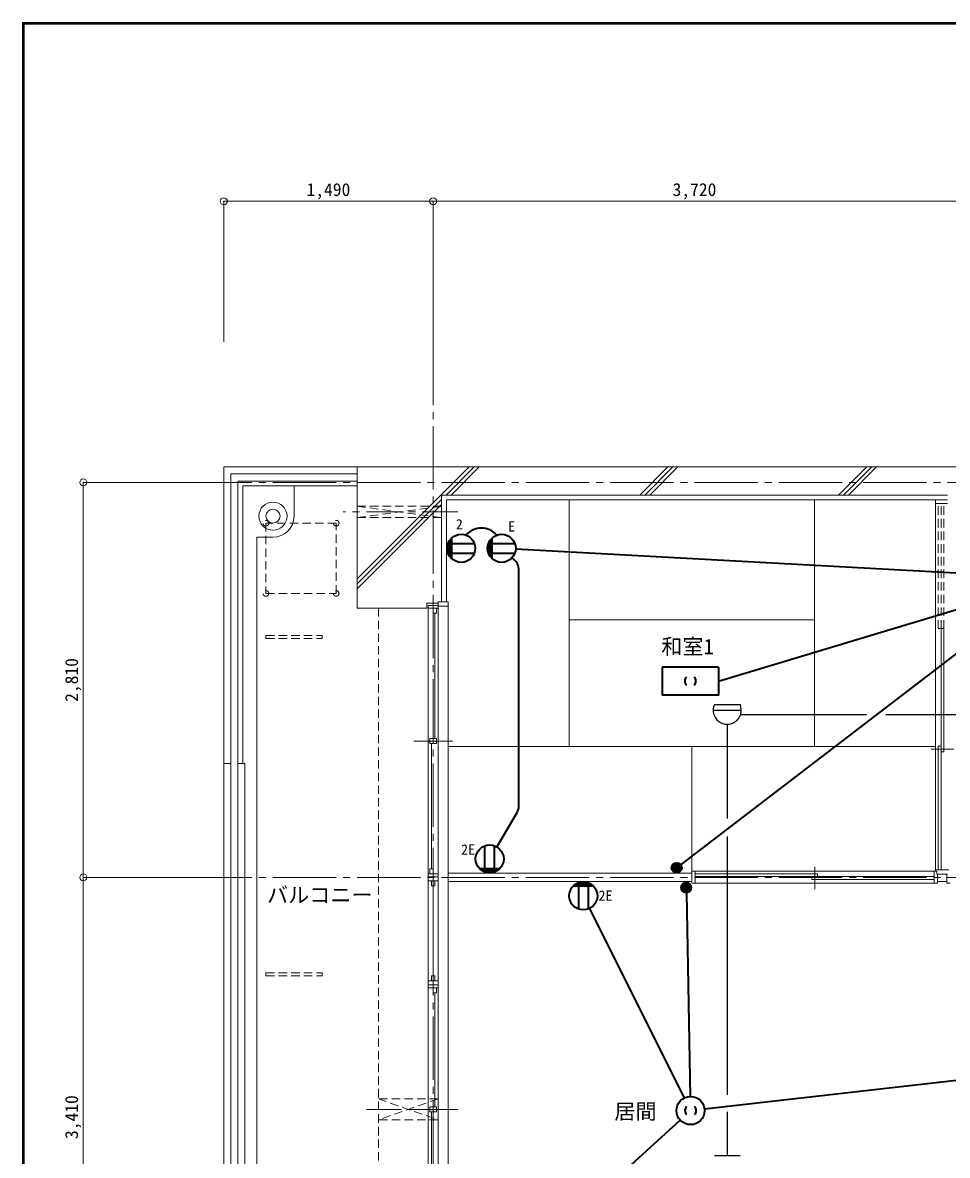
# Model space of a CAD drawing. Units: millimetres at full size, sheet at 1:50. Extents: x -9674 to 9699, y -6794 to 6791.
# Drawn here: x -9674 to -3093, y -1267 to 6791 of the extents above; entities that cross this region are included whole.
import ezdxf
from ezdxf.enums import TextEntityAlignment as Align

# ---------------------------------------------------------------- set-up
doc = ezdxf.new("R2010")
doc.units = ezdxf.units.MM
doc.header["$LTSCALE"] = 50
doc.header["$PDMODE"] = 32
doc.header["$PDSIZE"] = 50
for name, pattern in [('CHAIN1', [8, 5, -1, 1, -1]), ('CHAIN2', [12, 9, -1, 1, -1]), ('DASHED1', [1.8, 1.2, -0.6])]:
    doc.linetypes.add(name, pattern=pattern)
for name, color, linetype, lineweight in [('0-0_図面枠', 7, 'Continuous', 9), ('1-0_芯', 134, 'DASHED1', 9), ('1-1_躯体', 134, 'Continuous', 9), ('1-2_間仕切', 134, 'Continuous', 9), ('1-3_建具', 134, 'Continuous', 9), ('1-4_仕上げ', 134, 'Continuous', 9), ('1-6_ﾊﾞﾙｺﾆｰ・階段', 134, 'Continuous', 9), ('1-7_その他', 134, 'DASHED1', 9), ('1-8_ハッチ', 134, 'Continuous', 9), ('1-B_寸法', 134, 'Continuous', 9), ('1-C_梁', 134, 'DASHED1', 9), ('2-0_芯', 2, 'Continuous', 35), ('3-3', 1, 'Continuous', 25)]:
    doc.layers.add(name, color=color, linetype=linetype, lineweight=lineweight)
doc.layers.add('1-A_文字', color=134, linetype='Continuous')
doc.styles.add('ＭＳ ゴシック', font='')
doc.styles.get('ＭＳ ゴシック').set_extended_font_data('MS Gothic')

msp = doc.modelspace()

# ---------------------------------------------------------------- linework, layer by layer
at = {"layer": '0-0_図面枠'}
for p, q in [((-9673.92, 6791.43), (-9673.92, -6793.93)), ((-9672.16, 6789.66), (-9672.16, -6792.16)), ((9697.16, 6789.66), (-9672.16, 6789.66)), ((-9670.4, 6787.9), (-9670.4, -6790.4)), ((9695.4, 6787.9), (-9670.4, 6787.9)), ((-9668.64, -6788.64), (-9668.64, 6786.14)), ((-9668.64, 6786.14), (9693.64, 6786.14)), ((-9666.87, 6784.38), (-9666.87, -6786.88)), ((9691.87, 6784.38), (-9666.87, 6784.38)), ((-9665.11, 6782.61), (-9665.11, -6785.11)), ((9690.11, 6782.61), (-9665.11, 6782.61)), ((9688.35, 6780.85), (-9663.35, 6780.85)), ((-9663.35, 6780.85), (-9663.35, -6783.35))]:
    msp.add_line(p, q, dxfattribs=at)
msp.add_lwpolyline([(9698.92, -6793.93), (9698.92, 6791.43), (-9673.92, 6791.43)], dxfattribs=at)
at = {"layer": '1-0_芯', "linetype": 'CHAIN2'}
for p, q in [((-6752.5, 4520.51), (-6752.5, -3699.49)), ((-8492.5, 3520.51), (8517.5, 3520.51)), ((-8492.5, 710.51), (3087.5, 710.51))]:
    msp.add_line(p, q, dxfattribs=at)
at = {"layer": '1-1_躯体'}
for p, q in [((-6692.5, 3430.51), (-6692.5, 2670.51)), ((-3092.5, 3430.51), (-6692.5, 3430.51)), ((-6717.5, 2660.51), (-6797.5, 2660.51)), ((-6797.5, 2660.51), (-6797.5, 2625.51)), ((-6797.5, 2625.51), (-7292.5, 2625.51))]:
    msp.add_line(p, q, dxfattribs=at)
msp.add_lwpolyline([(6707.5, 3630.51), (-7292.5, 3630.51), (-7292.5, 2625.51)], dxfattribs=at)
at = {"layer": '1-2_間仕切'}
for p, q in [((-6645.5, 740.51), (-4912.5, 740.51)), ((-6645.5, 680.51), (-4912.5, 680.51))]:
    msp.add_line(p, q, dxfattribs=at)
at = {"layer": '1-3_建具'}
for p, q in [((-3092.5, 3370.51), (-3177.5, 3370.51)), ((-6787.5, 2645.51), (-6787.5, 2610.51)), ((-6787.5, 2645.51), (-6717.5, 2645.51)), ((-6717.5, 2625.51), (-6787.5, 2625.51)), ((-6787.5, 2610.51), (-6787.5, 750.51)), ((-6752.5, 2590.51), (-6752.5, 2625.51)), ((-6728.5, 2590.51), (-6752.5, 2590.51)), ((-6740.5, 2590.51), (-6740.5, 1698.01)), ((-6728.5, 2590.51), (-6728.5, 2625.51)), ((-6717.5, 2610.51), (-6717.5, 2645.51)), ((-6717.5, 2610.51), (-6717.5, 750.51)), ((-6645.5, -1819.49), (-6645.5, 2640.51)), ((-3138.33, 1603.01), (-3138.33, 2480.51)), ((-3138.33, 2480.51), (-3118.33, 2480.51)), ((-3118.33, 2480.51), (-3118.33, 1603.01)), ((-6776.5, 1663.01), (-6776.5, 1698.01)), ((-6752.5, 1663.01), (-6752.5, 1698.01)), ((-6890.98, 1680.51), (-6614.02, 1680.51)), ((-6728.5, 1663.01), (-6776.5, 1663.01)), ((-6764.5, 1663.01), (-6764.5, 770.51)), ((-3048.33, 1623.01), (-3208.33, 1623.01)), ((-3138.33, 1643.01), (-3158.33, 1643.01)), ((-3158.33, 1643.01), (-3158.33, 765.51)), ((-3138.33, 765.51), (-3138.33, 1643.01)), ((-3118.33, 1603.01), (-3138.33, 1603.01)), ((-6787.5, 670.51), (-6787.5, 750.51)), ((-6717.5, 735.51), (-6787.5, 735.51)), ((-6752.5, 770.51), (-6776.5, 770.51)), ((-6776.5, 770.51), (-6776.5, 735.51)), ((-6752.5, 770.51), (-6752.5, 735.51)), ((-6717.5, 750.51), (-6717.5, 670.51)), ((-4912.5, 755.51), (-4912.5, 670.51)), ((-4887.5, 755.51), (-3187.5, 755.51)), ((-4017.5, 736.34), (-4887.5, 736.34)), ((-4037.5, 626.34), (-4037.5, 786.34)), ((-4017.5, 716.34), (-4017.5, 736.34)), ((-3187.5, 755.51), (-3187.5, 670.51)), ((-3187.5, 755.51), (-3177.5, 755.51)), ((-3177.5, 765.51), (-3082.5, 765.51)), ((-3177.5, 765.51), (-3177.5, 755.51)), ((-3167.5, 734.51), (-3092.5, 734.51)), ((-3162.5, 734.51), (-3162.5, 670.51)), ((-3097.5, 734.51), (-3097.5, 670.51)), ((-6787.5, 715.51), (-6717.5, 715.51)), ((-6717.5, 685.51), (-6787.5, 685.51)), ((-6787.5, 670.51), (-6787.5, -9.49)), ((-6764.5, 650.51), (-6764.5, 685.51)), ((-6740.5, 650.51), (-6764.5, 650.51)), ((-6752.5, 650.51), (-6752.5, 10.51)), ((-6740.5, 650.51), (-6740.5, 685.51)), ((-6717.5, 670.51), (-6717.5, -9.49)), ((-4912.5, 670.51), (-4887.5, 670.51)), ((-4887.5, 716.34), (-4017.5, 716.34)), ((-3187.5, 670.51), (-4887.5, 670.51)), ((-4057.5, 696.34), (-4057.5, 716.34)), ((-4057.5, 716.34), (-3187.5, 716.34)), ((-3187.5, 696.34), (-4057.5, 696.34)), ((-3187.5, 670.51), (-3162.5, 670.51)), ((-3162.5, 680.51), (-3097.5, 680.51)), ((-3097.5, 670.51), (-3072.5, 670.51)), ((-6740.5, 10.51), (-6764.5, 10.51)), ((-6764.5, 10.51), (-6764.5, -24.49)), ((-6740.5, 10.51), (-6740.5, -24.49)), ((-6787.5, -9.49), (-6787.5, -89.49)), ((-6717.5, -24.49), (-6787.5, -24.49)), ((-6787.5, -54.49), (-6717.5, -54.49)), ((-6717.5, -74.49), (-6787.5, -74.49)), ((-6752.5, -109.49), (-6752.5, -74.49)), ((-6728.5, -109.49), (-6728.5, -74.49)), ((-6717.5, -89.49), (-6717.5, -9.49)), ((-6787.5, -89.49), (-6787.5, -1789.49)), ((-6728.5, -109.49), (-6752.5, -109.49)), ((-6740.5, -109.49), (-6740.5, -921.99)), ((-6717.5, -89.49), (-6717.5, -1789.49)), ((-6890.98, -939.49), (-6614.02, -939.49)), ((-6776.5, -956.99), (-6776.5, -921.99)), ((-6728.5, -956.99), (-6776.5, -956.99)), ((-6764.5, -956.99), (-6764.5, -1769.49)), ((-6752.5, -956.99), (-6752.5, -921.99))]:
    msp.add_line(p, q, dxfattribs=at)
at = {"layer": '1-3_建具', "linetype": 'DASHED1'}
for p, q in [((-3158.33, 2480.51), (-3158.33, 3370.51)), ((-3138.33, 2480.51), (-3138.33, 3370.51)), ((-3118.33, 2480.51), (-3118.33, 3370.51)), ((-3138.33, 2480.51), (-3158.33, 2480.51))]:
    msp.add_line(p, q, dxfattribs=at)
at = {"layer": '1-3_建具'}
for points in [[(-3092.5, 3395.51), (-3177.5, 3395.51), (-3177.5, 3370.51), (-3177.5, 765.51)], [(-6645.5, 2670.51), (-6645.5, 2640.51), (-6717.5, 2640.51)], [(-6645.5, 2670.51), (-6717.5, 2670.51), (-6717.5, 2640.51)], [(-6728.5, 1663.01), (-6728.5, 1698.01), (-6776.5, 1698.01)], [(-4912.5, 755.51), (-4887.5, 755.51), (-4887.5, 670.51)], [(-3177.5, 755.51), (-3167.5, 755.51), (-3167.5, 734.51)], [(-6728.5, -956.99), (-6728.5, -921.99), (-6776.5, -921.99)]]:
    msp.add_lwpolyline(points, dxfattribs=at)
at = {"layer": '1-4_仕上げ'}
for p, q in [((-5785, 3395.51), (-5785, 1642.18)), ((-4040, 3395.51), (-4040, 1642.18)), ((-5785, 2543.84), (-4040, 2543.84)), ((-6645.5, 1642.18), (-3177.5, 1642.18)), ((-4912.5, 1642.18), (-4912.5, 740.51))]:
    msp.add_line(p, q, dxfattribs=at)
at = {"layer": '1-6_ﾊﾞﾙｺﾆｰ・階段'}
for p, q in [((-8192.5, -1858.13), (-8192.5, 3580.51)), ((-8192.5, 3580.51), (-7292.5, 3580.51)), ((-8142.5, -1842.78), (-8142.5, 3530.51)), ((-8142.5, 3530.51), (-7292.5, 3530.51)), ((-8107.5, 1520.51), (-8107.5, 3495.51)), ((-8107.5, 3495.51), (-7292.5, 3495.51)), ((-7742.5, 3280.51), (-7742.5, 3495.51)), ((-8192.5, 1520.51), (-8242.5, 1520.51)), ((-8092.5, 1520.51), (-8142.5, 1520.51)), ((-8092.5, -1649.49), (-8092.5, 1520.51))]:
    msp.add_line(p, q, dxfattribs=at)
for points in [[(-8242.5, -1873.49), (-8242.5, 3630.51), (-7292.5, 3630.51)], [(-7892.5, 3130.51), (-8007.5, 3130.51), (-8007.5, -1801.32)]]:
    msp.add_lwpolyline(points, dxfattribs=at)
for radius in [100, 50]:
    msp.add_circle((-7892.5, 3280.51), radius, dxfattribs=at)
msp.add_arc((-7892.5, 3280.51), 150, 270, 0, dxfattribs=at)
at = {"layer": '1-7_その他', "linetype": 'CHAIN1'}
for p, q in [((-6577.5, 3310.51), (-7392.5, 3310.51)), ((-6577.5, -939.49), (-7242.5, -939.49))]:
    msp.add_line(p, q, dxfattribs=at)
at = {"layer": '1-7_その他'}
for p, q in [((-7292.5, 3350.51), (-6692.5, 3350.51)), ((-7292.5, 3350.51), (-6692.5, 3270.51)), ((-7292.5, 3270.51), (-6692.5, 3350.51)), ((-7942.5, 3230.51), (-7942.5, 2730.51)), ((-7442.5, 3230.51), (-7942.5, 3230.51)), ((-7442.5, 2730.51), (-7442.5, 3230.51)), ((-7292.5, 3270.51), (-6692.5, 3270.51)), ((-7942.5, 2730.51), (-7442.5, 2730.51)), ((-7942.5, 2430.51), (-7542.5, 2430.51)), ((-7942.5, 2410.51), (-7942.5, 2430.51)), ((-7942.5, 30.51), (-7542.5, 30.51)), ((-7942.5, 10.51), (-7942.5, 30.51)), ((-6717.5, -864.49), (-7142.5, -864.49)), ((-7142.5, -864.49), (-6717.5, -1014.49)), ((-6717.5, -864.49), (-7142.5, -1014.49)), ((-6717.5, -1014.49), (-7142.5, -1014.49))]:
    msp.add_line(p, q, dxfattribs=at)
for points in [[(-7942.5, 2410.51), (-7542.5, 2410.51), (-7542.5, 2430.51)], [(-7942.5, 10.51), (-7542.5, 10.51), (-7542.5, 30.51)]]:
    msp.add_lwpolyline(points, dxfattribs=at)
for centre in [(-7942.5, 3230.51), (-7442.5, 3230.51), (-7942.5, 2730.51), (-7442.5, 2730.51)]:
    msp.add_circle(centre, 20, dxfattribs=at)
at = {"layer": '1-8_ハッチ'}
for p, q in [((-7292.5, 2833.74), (-6495.73, 3630.51)), ((-6660.37, 3430.51), (-6460.37, 3630.51)), ((-6625.02, 3430.51), (-6425.02, 3630.51)), ((-5281.52, 3430.51), (-5081.52, 3630.51)), ((-5246.16, 3430.51), (-5046.16, 3630.51)), ((-5210.81, 3430.51), (-5010.81, 3630.51)), ((-3867.3, 3430.51), (-3667.3, 3630.51)), ((-3831.95, 3430.51), (-3631.95, 3630.51)), ((-3796.59, 3430.51), (-3596.59, 3630.51)), ((-7292.5, 2798.38), (-6692.5, 3398.38)), ((-7292.5, 2763.03), (-6692.5, 3363.03))]:
    msp.add_line(p, q, dxfattribs=at)
msp.add_lwpolyline([(-3092.5, 3395.51), (-6657.5, 3395.51), (-6657.5, 2670.51)], dxfattribs=at)
at = {"layer": '1-B_寸法'}
for p, q in [((-8242.5, 4520.51), (-8242.5, 5520.51)), ((-8242.5, 5520.51), (-6752.5, 5520.51)), ((-6752.5, 4520.51), (-6752.5, 5520.51)), ((-6752.5, 5520.51), (-3032.5, 5520.51)), ((-9242.5, 3520.51), (-9242.5, 710.51)), ((-9242.5, 3520.51), (-8492.5, 3520.51)), ((-9242.5, 710.51), (-9242.5, -2699.49)), ((-9242.5, 710.51), (-8492.5, 710.51))]:
    msp.add_line(p, q, dxfattribs=at)
for p in [(-8242.5, 5520.51), (-6752.5, 5520.51), (-9242.5, 3520.51), (-9242.5, 710.51)]:
    msp.add_point(p, dxfattribs=at)
at = {"layer": '1-C_梁'}
msp.add_line((-7142.5, 2625.51), (-7142.5, -1804.49), dxfattribs=at)
at = {"layer": '2-0_芯'}
for p, q in [((-6649.86, 3076.19), (-6649.86, 3027.55)), ((-6646.54, 3086.87), (-6459.14, 3086.87)), ((-6643.86, 3093.34), (-6643.86, 3010.41)), ((-6637.86, 3104.55), (-6637.86, 2999.19)), ((-6631.86, 3113.18), (-6631.86, 2990.56)), ((-6625.86, 3120.22), (-6625.86, 2983.53)), ((-6622.85, 3123.29), (-6622.85, 2980.46)), ((-6362.42, 3076.19), (-6362.42, 3027.55)), ((-6359.1, 3086.87), (-6171.71, 3086.87)), ((-6356.42, 3093.34), (-6356.42, 3010.41)), ((-6350.42, 3104.55), (-6350.42, 2999.19)), ((-6344.42, 3113.18), (-6344.42, 2990.56)), ((-6338.42, 3120.22), (-6338.42, 2983.53)), ((-6335.42, 3123.29), (-6335.42, 2980.46)), ((-6646.54, 3016.87), (-6459.14, 3016.87)), ((-6359.1, 3016.87), (-6171.71, 3016.87)), ((-6175.24, 2970.04), (-6191.34, 2984.65)), ((-2419.3, 2842.48), (-6165.61, 3045.22)), ((-6142.45, 1221.83), (-6142.45, 2895.99)), ((-4990.94, 801.08), (-2419.3, 2769.56)), ((-4722.56, 2107.17), (-2419.3, 2800.33)), ((-4722.56, 2207.17), (-5122.56, 2207.17)), ((-5122.56, 2207.17), (-5122.56, 2007.17)), ((-6156.29, 1171.06), (-6299.62, 927.86)), ((-6385.41, 747.99), (-6385.41, 935.38)), ((-6315.41, 747.99), (-6315.41, 935.38)), ((-5041.14, 808), (-4997.93, 808)), ((-6278.99, 771.67), (-6421.82, 771.67)), ((-6282.06, 768.67), (-6418.75, 768.67)), ((-6289.1, 762.67), (-6411.72, 762.67)), ((-6297.73, 756.67), (-6403.08, 756.67)), ((-6308.94, 750.67), (-6391.87, 750.67)), ((-6326.09, 744.67), (-6374.73, 744.67)), ((-5055.54, 779.2), (-4983.53, 779.2)), ((-5054.24, 788.8), (-4984.83, 788.8)), ((-5054.24, 769.59), (-4984.83, 769.59)), ((-5049.99, 798.4), (-4989.07, 798.4)), ((-5049.99, 759.99), (-4989.07, 759.99)), ((-5041.14, 750.39), (-4997.93, 750.39)), ((-5612.78, 649.35), (-5755.61, 649.35)), ((-5615.85, 652.35), (-5752.54, 652.35)), ((-5622.88, 658.35), (-5745.5, 658.35)), ((-5631.51, 664.35), (-5736.87, 664.35)), ((-5642.73, 670.35), (-5725.66, 670.35)), ((-5719.19, 673.03), (-5719.19, 485.64)), ((-5659.87, 676.35), (-5708.51, 676.35)), ((-5649.19, 673.03), (-5649.19, 485.64)), ((-4986.26, 647.38), (-4916.85, 647.38)), ((-4982.02, 656.98), (-4921.1, 656.98)), ((-4973.16, 666.58), (-4929.95, 666.58)), ((-4987.56, 637.77), (-4915.55, 637.77)), ((-4986.26, 628.17), (-4916.85, 628.17)), ((-4982.02, 618.57), (-4921.1, 618.57)), ((-4973.16, 608.97), (-4929.95, 608.97)), ((-4950.86, 601.77), (-4922.74, -848.41)), ((-5639.74, 490.36), (-4965.5, -858.94)), ((-4821.46, -937.04), (-2024.35, -617.4)), ((-4994.78, -1015.67), (-6191.41, -2104.01))]:
    msp.add_line(p, q, dxfattribs=at)
msp.add_lwpolyline([(-4722.56, 2207.17), (-4722.56, 2007.17), (-5122.56, 2007.17)], dxfattribs=at)
for centre, radius in [((-6552.84, 3051.87), 100.02), ((-6265.4, 3051.87), 100.02), ((-6350.41, 841.69), 100.02), ((-5019.53, 779.2), 36.01), ((-5684.19, 579.33), 100.02), ((-4951.56, 637.77), 36.01), ((-4920.81, -948.39), 100)]:
    msp.add_circle(centre, radius, dxfattribs=at)
for centre, radius, start, end in [((-6409.12, 3051.87), 143.72, 40.72684, 139.27316), ((-6242.45, 2895.99), 100, 0, 47.77238), ((-4922.48, 2107.16), 40.08, 134.60828, 225.39175), ((-4922.64, 2107.16), 40.08, 314.60828, 45.39175), ((-6242.45, 1221.83), 100, 329.48725, 0), ((-4920.73, -948.39), 40.08, 134.60828, 225.39175), ((-4920.89, -948.39), 40.08, 314.60828, 45.39175)]:
    msp.add_arc(centre, radius, start, end, dxfattribs=at)
at = {"layer": '3-3'}
for p, q in [((-4751.37, 1939.84), (-4568, 1939.84)), ((-4759.71, 1899.83), (-4559.67, 1899.83)), ((-4564.27, 1869.83), (-3668.84, 1869.83)), ((-3531.6, 1869.83), (-2162.91, 1869.83)), ((-4659.69, 1799.81), (-4659.69, 1129.76)), ((-4659.69, 1000.63), (-4659.69, -835.84)), ((-4659.69, -957.79), (-4659.69, -1266.81)), ((-4751.37, -1266.81), (-4568, -1266.81))]:
    msp.add_line(p, q, dxfattribs=at)
msp.add_arc((-4659.69, 1899.84), 100.03, 156.4305, 23.56947, dxfattribs=at)

# ---------------------------------------------------------------- texts
at = {"layer": '1-A_文字', "style": 'ＭＳ ゴシック'}
for s, p in [('和室1', (-5128.74, 2265.13)), ('バルコニー', (-7934.87, 497.92)), ('居間', (-5462.58, -1041.88))]:
    msp.add_text(s, height=110, dxfattribs=at).set_placement(p, align=Align.BOTTOM_LEFT)
at = {"layer": '1-B_寸法', "style": 'ＭＳ ゴシック'}
for s, p in [('1,490', (-7653.75, 5530.51)), ('3,720', (-5048.75, 5530.51))]:
    msp.add_text(s, height=91.64, dxfattribs=at).set_placement(p, align=Align.BOTTOM_LEFT)
for s, p in [('2,810', (-9252.5, 1959.26)), ('3,410', (-9252.5, -1150.74))]:
    msp.add_text(s, height=91.64, rotation=90, dxfattribs=at).set_placement(p, align=Align.BOTTOM_LEFT)
at = {"layer": '2-0_芯', "color": 7, "style": 'ＭＳ ゴシック'}
for s, p in [('2', (-6591.14, 3164.37)), ('E', (-6218.69, 3149.17)), ('2E', (-6554.18, 850.47)), ('2E', (-5576.38, 522.51))]:
    msp.add_text(s, height=73.31, dxfattribs=at).set_placement(p, align=Align.BOTTOM_LEFT)

doc.saveas('drawing.dxf')
